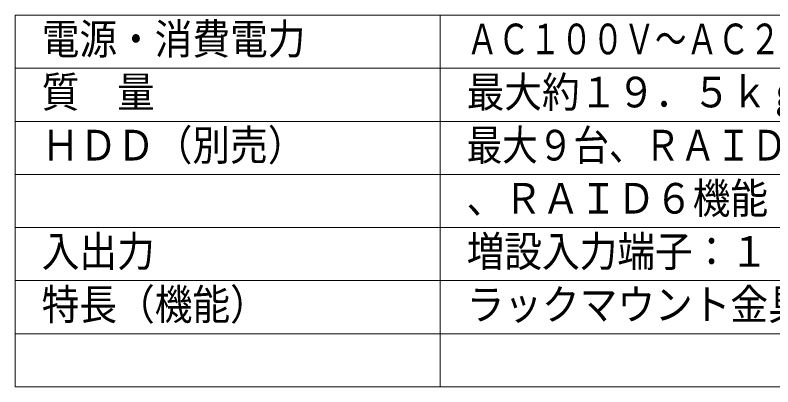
# Model space of a CAD drawing. Units: millimetres on the paper. Extents: x -62 to 64, y -58 to 59.
# Drawn here: x -62.5 to 8.8, y -54.6 to -19.6 of the extents above; entities that cross this region are included whole.
import ezdxf
from ezdxf.enums import TextEntityAlignment as Align

# ---------------------------------------------------------------- set-up
doc = ezdxf.new("R2010")
doc.units = ezdxf.units.MM
doc.layers.add('0-0_MOJI1', color=7, linetype='Continuous')
doc.layers.add('0-2_WAKU', color=4, linetype='Continuous', lineweight=9)
doc.styles.add('ＭＳ ゴシック', font='')
doc.styles.get('ＭＳ ゴシック').set_extended_font_data('MS Gothic')

msp = doc.modelspace()

# ---------------------------------------------------------------- linework, layer by layer
at = {"layer": '0-2_WAKU', "color": 3}
for p, q in [((-62.479, -19.603), (62.521, -19.603)), ((-62.479, -54.603), (-62.479, -19.603)), ((-22.479, -54.603), (-22.479, -19.603)), ((-62.479, -54.603), (62.521, -54.603))]:
    msp.add_line(p, q, dxfattribs=at)
at = {"layer": '0-2_WAKU'}
for p, q in [((-62.479, -24.603), (62.521, -24.603)), ((62.521, -29.603), (-62.479, -29.603)), ((62.521, -34.603), (-62.479, -34.603)), ((62.521, -39.603), (-62.479, -39.603)), ((-62.479, -44.603), (62.521, -44.603)), ((-62.479, -49.603), (62.521, -49.603))]:
    msp.add_line(p, q, dxfattribs=at)

# ---------------------------------------------------------------- texts
at = {"layer": '0-0_MOJI1', "style": 'ＭＳ ゴシック'}
for s, width, p in [('ＡＣ１００Ｖ～ＡＣ２４０Ｖ ５０Ｈｚ／６０Ｈｚ・８５Ｗ', 0.75, (-19.979, -24.158)), ('電源・消費電力', 0.9, (-59.979, -24.158)), ('質\u3000量', 0.9, (-59.979, -29.158)), ('最大約１９．５ｋｇ', 0.9, (-19.979, -29.158)), ('ＨＤＤ（別売）', 0.9, (-59.979, -34.158)), ('最大９台、ＲＡＩＤ５機能（ＨＤＤ３台以上搭載時）', 0.85, (-19.979, -34.158)), ('、ＲＡＩＤ６機能（ＨＤＤ４台以上搭載時）', 0.9, (-19.979, -39.158)), ('入出力', 0.9, (-59.979, -44.158)), ('増設入力端子：１', 0.9, (-19.979, -44.158)), ('特長（機能）', 0.9, (-59.979, -49.158)), ('ラックマウント金具付属', 0.9, (-19.979, -49.158))]:
    msp.add_text(s, height=2.889, dxfattribs=dict(at, width=width)).set_placement(p, align=Align.BOTTOM_LEFT)

doc.saveas('drawing.dxf')
